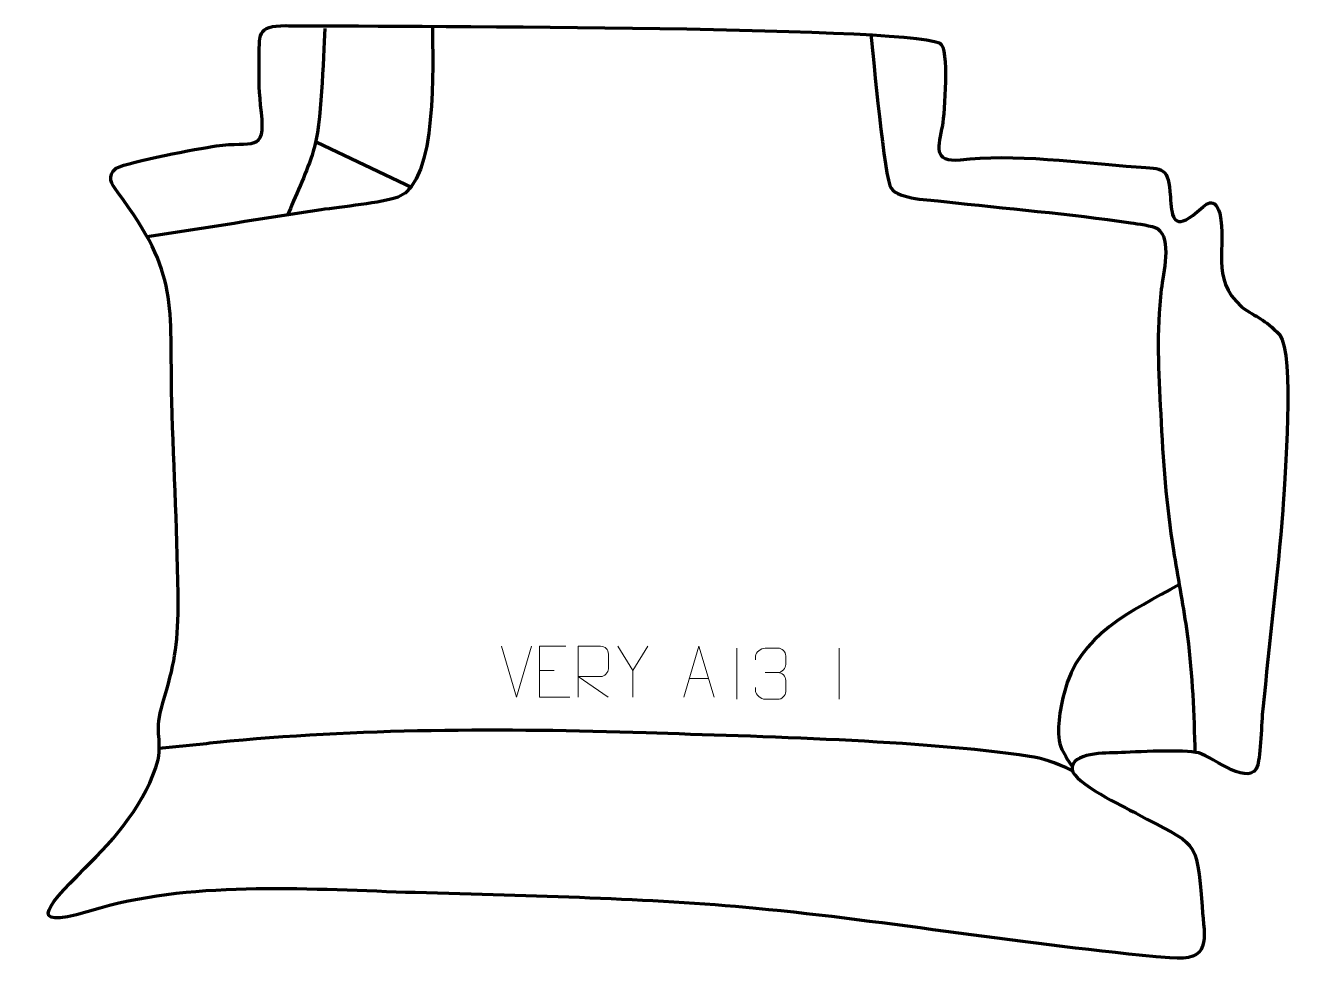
# Model space of a CAD drawing. Header units: millimetres. Extents: x -626 to -7, y 292 to 749.
import ezdxf

# ---------------------------------------------------------------- set-up
doc = ezdxf.new("R2010")
doc.units = ezdxf.units.MM
doc.header["$MEASUREMENT"] = 0
doc.layers.add('layer 2', color=7, linetype='Continuous')
doc.layers.add('layer 3', color=7, linetype='Continuous')

msp = doc.modelspace()

# ---------------------------------------------------------------- linework, layer by layer
at = {"layer": 'layer 2', "color": 142, "lineweight": 158}
for points, knots in [([(-427.5726, 748.6595), (-427.8318, 730.7749), (-424.6425, 672.5548), (-444.4218, 665.2818), (-444.4218, 665.2818), (-452.3696, 662.3594), (-472.3897, 660.515), (-482.0536, 659.0311), (-482.0536, 659.0311), (-510.3654, 654.6835), (-538.6592, 650.2168), (-566.9658, 645.8348)], [0, 0, 0, 0, 0.25, 0.25, 0.25, 0.25, 0.5, 0.5, 0.5, 0.5, 1, 1, 1, 1]), ([(-480.1535, 747.5434), (-481.2127, 732.0417), (-481.6206, 701.1485), (-485.8266, 687.6647), (-485.8266, 687.6647), (-488.9549, 677.6359), (-493.7288, 667.591), (-497.7956, 657.8683), (-497.7956, 657.8683), (-497.7956, 657.8683), (-498.397, 656.4305), (-498.397, 656.4305)], [0, 0, 0, 0, 0.25, 0.25, 0.25, 0.25, 0.5, 0.5, 0.5, 0.5, 1, 1, 1, 1]), ([(-213.4491, 744.4716), (-212.3072, 734.0947), (-206.9294, 673.7494), (-203.6691, 669.5436), (-203.6691, 669.5436), (-199.4654, 664.1207), (-184.8472, 663.9175), (-177.954, 663.1231), (-177.954, 663.1231), (-147.5051, 659.6143), (-116.9049, 657.2269), (-86.5827, 652.6951), (-86.5827, 652.6951), (-83.1924, 652.1884), (-76.0548, 651.3333), (-73.4972, 649.9152), (-73.4972, 649.9152), (-66.4106, 644.9466), (-70.7618, 627.8845), (-71.6631, 620.3042), (-71.6631, 620.3042), (-74.1908, 599.0464), (-73.052, 580.4126), (-71.9541, 559.3791), (-71.9541, 559.3791), (-70.9294, 536.8321), (-69.2923, 515.0304), (-65.7233, 492.713), (-65.7233, 492.713), (-63.6221, 479.9361), (-61.2749, 467.2529), (-59.3927, 454.4328), (-59.3927, 454.4328), (-56.5676, 434.9503), (-55.9422, 416.7766), (-55.3138, 397.2578), (-55.3138, 397.2578), (-55.3138, 397.2578), (-55.2146, 394.244), (-55.2146, 394.244)], [0, 0, 0, 0, 0.09090909, 0.09090909, 0.09090909, 0.09090909, 0.18181818, 0.18181818, 0.18181818, 0.18181818, 0.27272727, 0.27272727, 0.27272727, 0.27272727, 0.36363636, 0.36363636, 0.36363636, 0.36363636, 0.45454545, 0.45454545, 0.45454545, 0.45454545, 0.54545455, 0.54545455, 0.54545455, 0.54545455, 0.63636364, 0.63636364, 0.63636364, 0.63636364, 0.72727273, 0.72727273, 0.72727273, 0.72727273, 0.81818182, 0.81818182, 0.81818182, 0.81818182, 1, 1, 1, 1]), ([(-62.7373, 476.0515), (-86.3782, 462.8802), (-112.1792, 451.7858), (-119.1378, 423.0451), (-119.1378, 423.0451), (-121.125, 414.8376), (-123.1528, 405.0245), (-120.7815, 396.7763), (-120.7815, 396.7763), (-119.5218, 393.6534), (-117.2367, 390.4113), (-115.378, 387.5802)], [0, 0, 0, 0, 0.25, 0.25, 0.25, 0.25, 0.5, 0.5, 0.5, 0.5, 1, 1, 1, 1]), ([(-115.2958, 385.2312), (-123.6398, 389.381), (-129.9206, 391.26), (-136.044, 392.175), (-136.044, 392.175), (-189.5246, 400.1659), (-268.1899, 401.7618), (-323.2465, 403.6687), (-323.2465, 403.6687), (-392.1386, 405.9), (-464.4586, 405.8439), (-533.0318, 398.9147), (-533.0318, 398.9147), (-541.8899, 397.9836), (-550.7344, 397.01), (-559.6026, 396.1679), (-559.6026, 396.1679), (-559.6026, 396.1679), (-561.0753, 396.0297), (-561.0753, 396.0297)], [0, 0, 0, 0, 0.16666667, 0.16666667, 0.16666667, 0.16666667, 0.33333333, 0.33333333, 0.33333333, 0.33333333, 0.5, 0.5, 0.5, 0.5, 0.66666667, 0.66666667, 0.66666667, 0.66666667, 1, 1, 1, 1])]:
    msp.add_open_spline(points, degree=3, knots=knots, dxfattribs=at)
msp.add_open_spline([(-437.5735, 669.7552), (-437.5735, 669.7552), (-484.1362, 691.8579), (-484.1362, 691.8579)], degree=3, dxfattribs=at)
at = {"layer": 'layer 3', "color": 242, "lineweight": 158}
msp.add_open_spline([(-499.2149, 748.9666), (-513.8403, 749.0991), (-512.068, 744.4246), (-512.2385, 731.5491), (-512.2385, 731.5491), (-512.3712, 721.5271), (-512.3949, 716.7443), (-511.1331, 706.6328), (-511.1331, 706.6328), (-508.9449, 686.4229), (-515.7037, 692.9411), (-533.2403, 690.2302), (-533.2403, 690.2302), (-542.4444, 688.8074), (-575.3293, 682.9365), (-582.0618, 679.3413), (-582.0618, 679.3413), (-586.894, 675.5824), (-584.4849, 671.7175), (-581.297, 667.5357), (-581.297, 667.5357), (-551.0246, 627.1148), (-556.149, 613.2175), (-554.9286, 565.4295), (-554.9286, 565.4295), (-554.0316, 532.1636), (-551.9615, 498.637), (-551.8408, 465.4021), (-551.8408, 465.4021), (-552.0395, 446.1137), (-553.7565, 436.6279), (-559.3228, 418.2716), (-559.3228, 418.2716), (-563.6444, 404.0204), (-559.6854, 401.5972), (-561.6521, 390.4987), (-561.6521, 390.4987), (-567.2537, 370.0459), (-582.5229, 352.0938), (-597.4103, 337.532), (-597.4103, 337.532), (-618.4771, 316.7975), (-626.4606, 306.6368), (-589.8754, 318.1563), (-589.8754, 318.1563), (-542.593, 331.5157), (-485.1783, 327.1106), (-436.1329, 325.6622), (-436.1329, 325.6622), (-377.0655, 323.9178), (-322.902, 322.9515), (-269.5984, 317.9279), (-269.5984, 317.9279), (-203.7092, 311.7182), (-139.1565, 300.0912), (-67.5067, 293.7824), (-67.5067, 293.7824), (-47.1251, 291.9878), (-50.4631, 302.5009), (-51.7276, 318.8658), (-51.7276, 318.8658), (-54.4419, 353.7879), (-54.5385, 348.0574), (-83.9429, 364.4114), (-83.9429, 364.4114), (-89.9671, 367.5828), (-114.5518, 379.3661), (-115.2106, 385.7564), (-115.2106, 385.7564), (-116.0889, 394.2775), (-98.1271, 393.7698), (-92.8131, 393.9621), (-92.8131, 393.9621), (-84.8516, 394.3606), (-60.1862, 395.6302), (-53.3728, 393.8672), (-53.3728, 393.8672), (-45.6143, 391.345), (-28.0291, 376.5302), (-24.5926, 388.0019), (-24.5926, 388.0019), (-23.2345, 392.5356), (-22.7045, 408.9796), (-22.0832, 415.2683), (-22.0832, 415.2683), (-18.8826, 447.4256), (-14.8267, 480.3194), (-12.3595, 512.4362), (-12.3595, 512.4362), (-11.3852, 527.2392), (-6.5465, 588.5523), (-13.8432, 597.9951), (-13.8432, 597.9951), (-21.3312, 606.0874), (-24.888, 606.1224), (-32.5222, 611.7236), (-32.5222, 611.7236), (-48.0894, 626.102), (-39.4388, 640.5545), (-43.0832, 657.3562), (-43.0832, 657.3562), (-46.4094, 667.0521), (-50.423, 660.8599), (-56.2074, 656.3124), (-56.2074, 656.3124), (-66.3786, 648.9857), (-66.524, 656.5055), (-67.2132, 665.4388), (-67.2132, 665.4388), (-68.3342, 679.9702), (-70.0059, 679.0996), (-83.9495, 680.0639), (-83.9495, 680.0639), (-109.1815, 681.9093), (-145.4536, 686.7223), (-169.6825, 683.4508), (-169.6825, 683.4508), (-183.5222, 682.2389), (-180.6265, 690.0396), (-178.5689, 700.2838), (-178.5689, 700.2838), (-177.739, 706.097), (-174.8754, 738.3105), (-179.9839, 740.544), (-179.9839, 740.544), (-199.3389, 749.0064), (-454.506, 748.6063), (-497.9778, 748.9567), (-497.9778, 748.9567), (-497.9778, 748.9567), (-499.2149, 748.9666), (-499.2149, 748.9666)], degree=3, knots=[0, 0, 0, 0, 0.02941176, 0.02941176, 0.02941176, 0.02941176, 0.05882353, 0.05882353, 0.05882353, 0.05882353, 0.08823529, 0.08823529, 0.08823529, 0.08823529, 0.11764706, 0.11764706, 0.11764706, 0.11764706, 0.14705882, 0.14705882, 0.14705882, 0.14705882, 0.17647059, 0.17647059, 0.17647059, 0.17647059, 0.20588235, 0.20588235, 0.20588235, 0.20588235, 0.23529412, 0.23529412, 0.23529412, 0.23529412, 0.26470588, 0.26470588, 0.26470588, 0.26470588, 0.29411765, 0.29411765, 0.29411765, 0.29411765, 0.32352941, 0.32352941, 0.32352941, 0.32352941, 0.35294118, 0.35294118, 0.35294118, 0.35294118, 0.38235294, 0.38235294, 0.38235294, 0.38235294, 0.41176471, 0.41176471, 0.41176471, 0.41176471, 0.44117647, 0.44117647, 0.44117647, 0.44117647, 0.47058824, 0.47058824, 0.47058824, 0.47058824, 0.5, 0.5, 0.5, 0.5, 0.52941176, 0.52941176, 0.52941176, 0.52941176, 0.55882353, 0.55882353, 0.55882353, 0.55882353, 0.58823529, 0.58823529, 0.58823529, 0.58823529, 0.61764706, 0.61764706, 0.61764706, 0.61764706, 0.64705882, 0.64705882, 0.64705882, 0.64705882, 0.67647059, 0.67647059, 0.67647059, 0.67647059, 0.70588235, 0.70588235, 0.70588235, 0.70588235, 0.73529412, 0.73529412, 0.73529412, 0.73529412, 0.76470588, 0.76470588, 0.76470588, 0.76470588, 0.79411765, 0.79411765, 0.79411765, 0.79411765, 0.82352941, 0.82352941, 0.82352941, 0.82352941, 0.85294118, 0.85294118, 0.85294118, 0.85294118, 0.88235294, 0.88235294, 0.88235294, 0.88235294, 0.91176471, 0.91176471, 0.91176471, 0.91176471, 0.94117647, 0.94117647, 0.94117647, 0.94117647, 1, 1, 1, 1], dxfattribs=at)
at = {"layer": 'layer 3', "color": 250, "lineweight": 9}
for points in [[(-386.5805, 421.0233), (-386.5805, 421.0233), (-393.9023, 445.9769), (-393.9023, 445.9769)], [(-379.2586, 445.9769), (-379.2586, 445.9769), (-386.5804, 421.0233), (-386.5804, 421.0233)], [(-329.7474, 434.0782), (-329.7474, 434.0782), (-337.0683, 445.9769), (-337.0683, 445.9769)], [(-278.9433, 445.0316), (-278.9433, 445.0316), (-278.9433, 420.0575), (-278.9433, 420.0575)], [(-228.9433, 445.0316), (-228.9433, 445.0316), (-228.9433, 420.0575), (-228.9433, 420.0575)], [(-375.4251, 434.1046), (-375.4251, 434.1046), (-368.257, 434.1046), (-368.257, 434.1046)], [(-302.2174, 430.28), (-302.2174, 430.28), (-292.7217, 430.28), (-292.7217, 430.28)], [(-265.1174, 433.0918), (-265.1174, 433.0918), (-258.921, 433.0918), (-258.921, 433.0918)]]:
    msp.add_open_spline(points, degree=3, dxfattribs=at)
for points, knots in [([(-362.5512, 445.9843), (-362.5512, 445.9843), (-375.4251, 445.9843), (-375.4251, 445.9843), (-375.4251, 445.9843), (-375.4251, 445.9843), (-375.4251, 421.0307), (-375.4251, 421.0307), (-375.4251, 421.0307), (-375.4251, 421.0307), (-360.5593, 421.0307), (-360.5593, 421.0307)], [0, 0, 0, 0, 0.25, 0.25, 0.25, 0.25, 0.5, 0.5, 0.5, 0.5, 1, 1, 1, 1]), ([(-356.398, 421.027), (-356.398, 421.027), (-356.398, 445.9805), (-356.398, 445.9805), (-356.398, 445.9805), (-352.8032, 445.9805), (-349.2077, 445.9805), (-345.6125, 445.9805), (-345.6125, 445.9805), (-343.2872, 445.9428), (-341.7299, 444.4528), (-341.734, 442.0864), (-341.734, 442.0864), (-341.7344, 440.0509), (-341.7344, 436.9915), (-341.734, 434.9555), (-341.734, 434.9555), (-341.7405, 433.08), (-343.5528, 431.1382), (-345.5623, 431.1191), (-345.5623, 431.1191), (-345.5623, 431.1191), (-356.398, 431.1191), (-356.398, 431.1191), (-356.398, 431.1191), (-356.398, 431.1191), (-341.7433, 421.027), (-341.7433, 421.027)], [0, 0, 0, 0, 0.125, 0.125, 0.125, 0.125, 0.25, 0.25, 0.25, 0.25, 0.375, 0.375, 0.375, 0.375, 0.5, 0.5, 0.5, 0.5, 0.625, 0.625, 0.625, 0.625, 0.75, 0.75, 0.75, 0.75, 1, 1, 1, 1]), ([(-322.425, 445.9769), (-322.425, 445.9769), (-329.7474, 434.0782), (-329.7474, 434.0782), (-329.7474, 434.0782), (-329.7474, 434.0782), (-329.7467, 421.0233), (-329.7467, 421.0233)], [0, 0, 0, 0, 0.33333333, 0.33333333, 0.33333333, 0.33333333, 1, 1, 1, 1]), ([(-304.94, 421.0306), (-304.94, 421.0306), (-297.569, 445.9841), (-297.569, 445.9841), (-297.569, 445.9841), (-297.569, 445.9841), (-289.9991, 421.0306), (-289.9991, 421.0306)], [0, 0, 0, 0, 0.33333333, 0.33333333, 0.33333333, 0.33333333, 1, 1, 1, 1]), ([(-269.8271, 439.337), (-269.8271, 439.337), (-269.8271, 441.1942), (-269.8271, 441.1942), (-269.8271, 441.1942), (-269.8414, 442.9361), (-267.1769, 445.0542), (-265.1178, 445.0315), (-265.1178, 445.0315), (-263.0537, 445.0315), (-260.9897, 445.0315), (-258.926, 445.0315), (-258.926, 445.0315), (-256.7315, 445.0403), (-255.1332, 443.1935), (-255.0888, 441.2814), (-255.0888, 441.2814), (-255.0892, 439.8463), (-255.0892, 438.4112), (-255.0888, 436.9757), (-255.0888, 436.9757), (-255.1374, 435.3222), (-256.74, 433.0922), (-258.9383, 433.1022), (-258.9383, 433.1022), (-256.7346, 433.091), (-255.1266, 431.2878), (-255.0726, 429.2283), (-255.0726, 429.2283), (-255.073, 427.4436), (-255.073, 425.6589), (-255.0726, 423.8738), (-255.0726, 423.8738), (-255.0625, 421.8124), (-257.1174, 420.0493), (-258.9383, 420.0574), (-258.9383, 420.0574), (-261.0036, 420.0577), (-263.0688, 420.0577), (-265.1344, 420.0574), (-265.1344, 420.0574), (-267.303, 420.0689), (-269.834, 422.4691), (-269.8526, 423.9309), (-269.8526, 423.9309), (-269.8526, 423.9309), (-269.8526, 425.8395), (-269.8526, 425.8395)], [0, 0, 0, 0, 0.07692308, 0.07692308, 0.07692308, 0.07692308, 0.15384615, 0.15384615, 0.15384615, 0.15384615, 0.23076923, 0.23076923, 0.23076923, 0.23076923, 0.30769231, 0.30769231, 0.30769231, 0.30769231, 0.38461538, 0.38461538, 0.38461538, 0.38461538, 0.46153846, 0.46153846, 0.46153846, 0.46153846, 0.53846154, 0.53846154, 0.53846154, 0.53846154, 0.61538462, 0.61538462, 0.61538462, 0.61538462, 0.69230769, 0.69230769, 0.69230769, 0.69230769, 0.76923077, 0.76923077, 0.76923077, 0.76923077, 0.84615385, 0.84615385, 0.84615385, 0.84615385, 1, 1, 1, 1])]:
    msp.add_open_spline(points, degree=3, knots=knots, dxfattribs=at)

doc.saveas('drawing.dxf')
